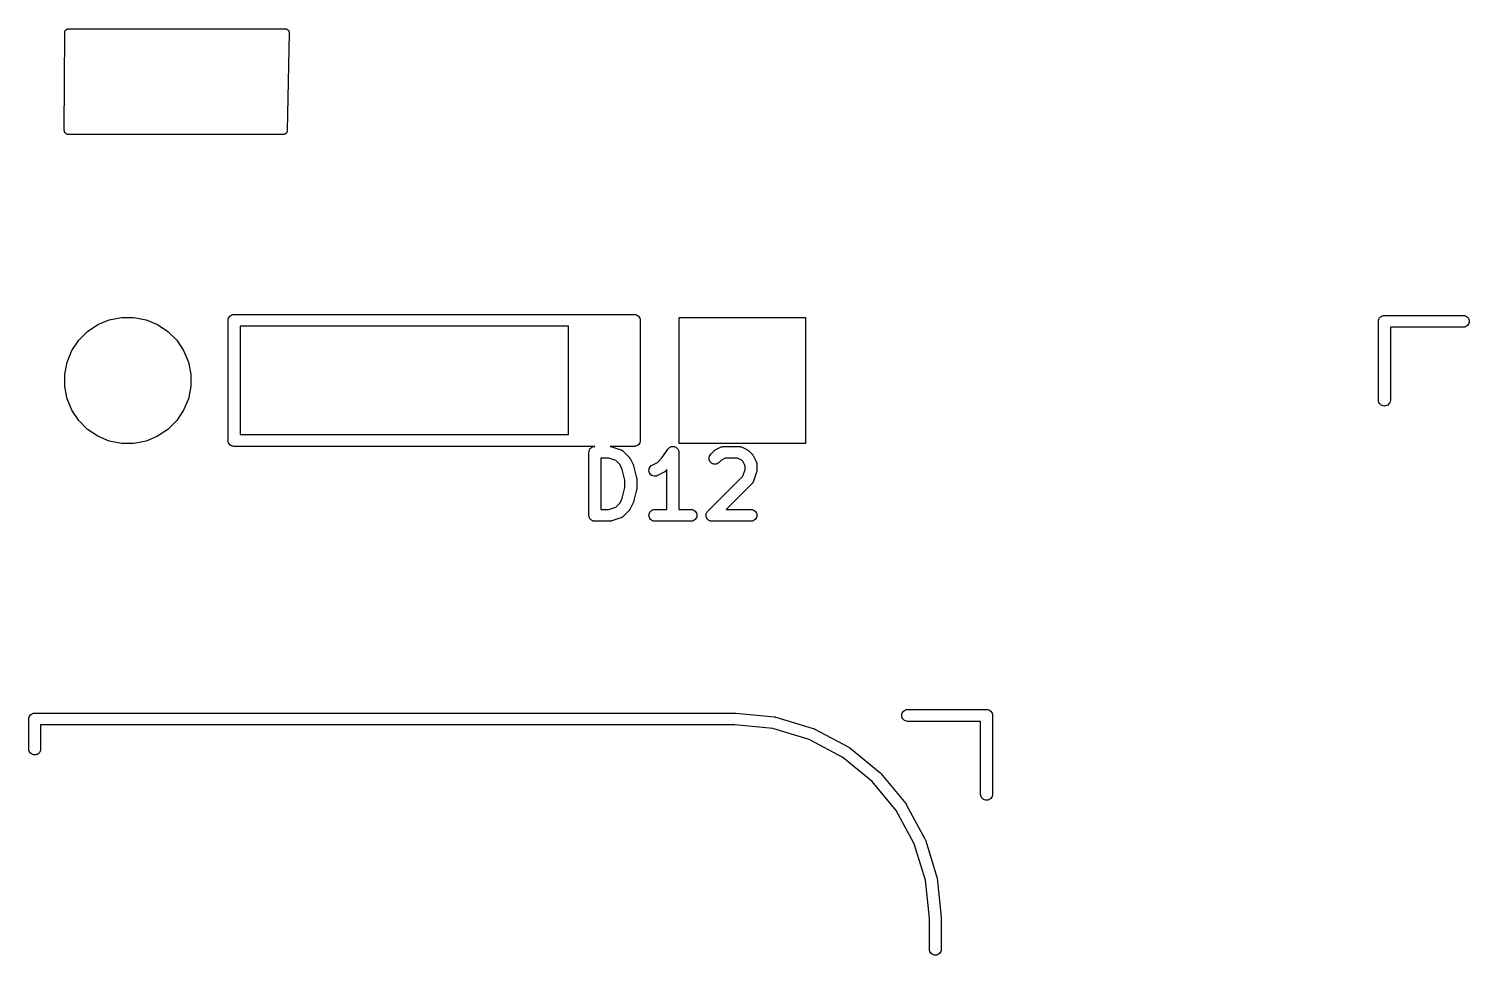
# Model space of a CAD drawing. Extents: x -13 to 127, y -89 to 15.
# Drawn here: x 32.94 to 51.23, y -50.19 to -38.44 of the extents above; entities that cross this region are included whole.
import ezdxf

# ---------------------------------------------------------------- set-up
doc = ezdxf.new("R2010")
doc.units = 0
doc.layers.add('BLACK', color=7, linetype='CONTINUOUS')

msp = doc.modelspace()

# ---------------------------------------------------------------- linework, layer by layer
at = {"layer": 'BLACK', "linetype": 'CONTINUOUS'}
for p, q in [((33.395, -39.7298), (33.4, -38.4898)), ((33.4, -38.4891), (33.4005, -38.4845)), ((33.4, -38.4896), (33.4, -38.4891)), ((33.4, -38.4897), (33.4, -38.4896)), ((33.4, -38.4898), (33.4, -38.4897)), ((33.4, -38.4897), (33.4, -38.4897)), ((33.4005, -38.4845), (33.401, -38.4799)), ((33.401, -38.4799), (33.4011, -38.4797)), ((33.4011, -38.4794), (33.4025, -38.475)), ((33.4011, -38.4797), (33.4011, -38.4794)), ((33.4025, -38.475), (33.4039, -38.4706)), ((33.4039, -38.4706), (33.404, -38.4704)), ((33.404, -38.4704), (33.4041, -38.4701)), ((33.4041, -38.4701), (33.4064, -38.4661)), ((33.4064, -38.4661), (33.4085, -38.462)), ((33.4085, -38.462), (33.4087, -38.4618)), ((33.4087, -38.4618), (33.4089, -38.4616)), ((33.4089, -38.4616), (33.4118, -38.4581)), ((33.4118, -38.4581), (33.4148, -38.4545)), ((33.4148, -38.4545), (33.415, -38.4543)), ((33.415, -38.4543), (33.4152, -38.4541)), ((33.4152, -38.4541), (33.4187, -38.4513)), ((33.4187, -38.4513), (33.4223, -38.4484)), ((33.4223, -38.4484), (33.4226, -38.4482)), ((33.4226, -38.4482), (33.4228, -38.4481)), ((33.4228, -38.4481), (33.4268, -38.446)), ((33.4268, -38.446), (33.4309, -38.4438)), ((33.4309, -38.4438), (33.4312, -38.4437)), ((33.4312, -38.4437), (33.4315, -38.4436)), ((33.4315, -38.4436), (33.4358, -38.4423)), ((33.4358, -38.4423), (33.4403, -38.441)), ((33.4403, -38.441), (33.4406, -38.4409)), ((33.4406, -38.4409), (33.4408, -38.4408)), ((33.4408, -38.4408), (33.4454, -38.4405)), ((33.4454, -38.4405), (33.45, -38.44)), ((33.45, -38.44), (36.2, -38.44)), ((36.2, -38.44), (36.2007, -38.44)), ((36.2007, -38.44), (36.201, -38.44)), ((36.201, -38.44), (36.2014, -38.44)), ((36.2014, -38.44), (36.2059, -38.4406)), ((36.2059, -38.4406), (36.2104, -38.4411)), ((36.2104, -38.4411), (36.2107, -38.4412)), ((36.2107, -38.4412), (36.211, -38.4412)), ((36.211, -38.4412), (36.2153, -38.4427)), ((36.2153, -38.4427), (36.2197, -38.444)), ((36.2197, -38.444), (36.22, -38.4442)), ((36.22, -38.4442), (36.2203, -38.4443)), ((36.2203, -38.4443), (36.2243, -38.4465)), ((36.2243, -38.4465), (36.2282, -38.4487)), ((36.25, -38.491), (36.225, -39.731)), ((36.2282, -38.4487), (36.2285, -38.449)), ((36.2285, -38.449), (36.2288, -38.4491)), ((36.2288, -38.4491), (36.2323, -38.4521)), ((36.2323, -38.4521), (36.2357, -38.455)), ((36.2357, -38.455), (36.2359, -38.4553)), ((36.2359, -38.4553), (36.2362, -38.4555)), ((36.2362, -38.4555), (36.239, -38.4591)), ((36.239, -38.4591), (36.2418, -38.4626)), ((36.2418, -38.4626), (36.242, -38.4629)), ((36.242, -38.4629), (36.2422, -38.4632)), ((36.2422, -38.4632), (36.2443, -38.4673)), ((36.2443, -38.4673), (36.2464, -38.4713)), ((36.2464, -38.4713), (36.2465, -38.4716)), ((36.2465, -38.4716), (36.2466, -38.4719)), ((36.2466, -38.4719), (36.2478, -38.4763)), ((36.2478, -38.4763), (36.2491, -38.4806)), ((36.2491, -38.4806), (36.2491, -38.481)), ((36.2491, -38.481), (36.2492, -38.4813)), ((36.2492, -38.4813), (36.2496, -38.4858)), ((36.2496, -38.4858), (36.25, -38.4903)), ((36.25, -38.4903), (36.25, -38.4907)), ((36.25, -38.4907), (36.25, -38.491)), ((33.3955, -39.7348), (33.395, -39.7298)), ((33.3959, -39.7394), (33.3955, -39.7348)), ((33.3959, -39.7395), (33.3959, -39.7394)), ((33.3959, -39.7394), (33.3959, -39.7394)), ((33.3973, -39.7442), (33.3959, -39.7395)), ((33.3986, -39.7487), (33.3973, -39.7442)), ((33.3987, -39.7488), (33.3986, -39.7487)), ((33.3987, -39.7489), (33.3987, -39.7488)), ((33.4009, -39.7531), (33.3987, -39.7489)), ((33.4032, -39.7574), (33.4009, -39.7531)), ((33.4032, -39.7575), (33.4032, -39.7574)), ((33.4032, -39.7574), (33.4032, -39.7574)), ((33.4064, -39.7614), (33.4032, -39.7575)), ((33.4093, -39.765), (33.4064, -39.7614)), ((33.4094, -39.7651), (33.4093, -39.765)), ((33.4093, -39.765), (33.4093, -39.765)), ((33.4132, -39.7683), (33.4094, -39.7651)), ((33.4168, -39.7713), (33.4132, -39.7683)), ((33.4169, -39.7713), (33.4168, -39.7713)), ((33.4168, -39.7713), (33.4168, -39.7713)), ((33.4211, -39.7736), (33.4169, -39.7713)), ((33.4253, -39.776), (33.4211, -39.7736)), ((33.4254, -39.776), (33.4253, -39.776)), ((33.43, -39.7774), (33.4254, -39.776)), ((33.4254, -39.776), (33.4254, -39.776)), ((33.4346, -39.7789), (33.43, -39.7774)), ((33.4347, -39.7789), (33.4346, -39.7789)), ((33.4396, -39.7795), (33.4347, -39.7789)), ((33.4347, -39.7789), (33.4347, -39.7789)), ((33.4443, -39.78), (33.4396, -39.7795)), ((33.4444, -39.78), (33.4443, -39.78)), ((33.4445, -39.78), (33.4444, -39.78)), ((33.4444, -39.78), (33.4444, -39.78)), ((33.445, -39.78), (33.4445, -39.78)), ((36.175, -39.78), (33.445, -39.78)), ((36.1792, -39.7796), (36.175, -39.78)), ((36.1834, -39.7793), (36.1792, -39.7796)), ((36.184, -39.7791), (36.1834, -39.7793)), ((36.1847, -39.779), (36.184, -39.7791)), ((36.1888, -39.7778), (36.1847, -39.779)), ((36.1928, -39.7767), (36.1888, -39.7778)), ((36.1934, -39.7764), (36.1928, -39.7767)), ((36.1941, -39.7762), (36.1934, -39.7764)), ((36.1978, -39.7742), (36.1941, -39.7762)), ((36.2015, -39.7724), (36.1978, -39.7742)), ((36.2021, -39.772), (36.2015, -39.7724)), ((36.2027, -39.7716), (36.2021, -39.772)), ((36.2059, -39.769), (36.2027, -39.7716)), ((36.2093, -39.7664), (36.2059, -39.769)), ((36.2097, -39.7659), (36.2093, -39.7664)), ((36.2102, -39.7655), (36.2097, -39.7659)), ((36.2129, -39.7622), (36.2102, -39.7655)), ((36.2157, -39.7591), (36.2129, -39.7622)), ((36.216, -39.7585), (36.2157, -39.7591)), ((36.2165, -39.758), (36.216, -39.7585)), ((36.2185, -39.7543), (36.2165, -39.758)), ((36.2206, -39.7506), (36.2185, -39.7543)), ((36.2208, -39.75), (36.2206, -39.7506)), ((36.2211, -39.7494), (36.2208, -39.75)), ((36.2223, -39.7454), (36.2211, -39.7494)), ((36.2237, -39.7414), (36.2223, -39.7454)), ((36.2238, -39.7407), (36.2237, -39.7414)), ((36.224, -39.7401), (36.2238, -39.7407)), ((36.2244, -39.7359), (36.224, -39.7401)), ((36.225, -39.7317), (36.2244, -39.7359)), ((36.225, -39.731), (36.225, -39.7317)), ((33.69, -42.2786), (33.8211, -42.191)), ((33.8211, -42.191), (33.9666, -42.1307)), ((33.9666, -42.1307), (34.1212, -42.1)), ((34.1212, -42.1), (34.2788, -42.1)), ((34.2788, -42.1), (34.4334, -42.1307)), ((34.4334, -42.1307), (34.5789, -42.191)), ((34.5789, -42.191), (34.71, -42.2786)), ((35.4746, -42.138), (35.4761, -42.1233)), ((35.475, -42.1417), (35.4746, -42.138)), ((35.475, -43.6583), (35.475, -42.1417)), ((35.4761, -42.1233), (35.4804, -42.1092)), ((35.4804, -42.1092), (35.4873, -42.0961)), ((35.4873, -42.0961), (35.4967, -42.0847)), ((35.4967, -42.0847), (35.5081, -42.0753)), ((35.5081, -42.0753), (35.5212, -42.0684)), ((35.5212, -42.0684), (35.5353, -42.0641)), ((35.5353, -42.0641), (35.5463, -42.063)), ((35.5463, -42.063), (35.55, -42.0626)), ((35.55, -42.0626), (35.5537, -42.063)), ((35.5537, -42.063), (39.8643, -42.063)), ((35.625, -42.213), (35.625, -43.587)), ((39.793, -42.213), (35.625, -42.213)), ((39.793, -43.587), (39.793, -42.213)), ((39.8643, -42.063), (39.868, -42.0626)), ((39.868, -42.0626), (39.8717, -42.063)), ((39.8717, -42.063), (39.9913, -42.063)), ((39.9913, -42.063), (39.995, -42.0626)), ((39.995, -42.0626), (39.9987, -42.063)), ((39.9987, -42.063), (40.1183, -42.063)), ((40.1183, -42.063), (40.122, -42.0626)), ((40.122, -42.0626), (40.1257, -42.063)), ((40.1257, -42.063), (40.2453, -42.063)), ((40.2453, -42.063), (40.249, -42.0626)), ((40.249, -42.0626), (40.2527, -42.063)), ((40.2527, -42.063), (40.3723, -42.063)), ((40.3723, -42.063), (40.376, -42.0626)), ((40.376, -42.0626), (40.3797, -42.063)), ((40.3797, -42.063), (40.4993, -42.063)), ((40.4993, -42.063), (40.503, -42.0626)), ((40.503, -42.0626), (40.5067, -42.063)), ((40.5067, -42.063), (40.6263, -42.063)), ((40.6263, -42.063), (40.63, -42.0626)), ((40.63, -42.0626), (40.6337, -42.063)), ((40.6337, -42.063), (40.6447, -42.0641)), ((40.6447, -42.0641), (40.6588, -42.0684)), ((40.6588, -42.0684), (40.6719, -42.0753)), ((40.6719, -42.0753), (40.6833, -42.0847)), ((40.6833, -42.0847), (40.6927, -42.0961)), ((40.6927, -42.0961), (40.6996, -42.1092)), ((40.6996, -42.1092), (40.7039, -42.1233)), ((40.7039, -42.1233), (40.7054, -42.138)), ((40.7054, -42.138), (40.705, -42.1417)), ((40.705, -42.1417), (40.705, -43.6583)), ((41.2, -43.7), (41.2, -42.1)), ((41.2, -42.1), (42.8, -42.1)), ((42.8, -42.1), (42.8, -43.7)), ((50.0746, -42.15), (50.0761, -42.1353)), ((50.075, -42.1537), (50.0746, -42.15)), ((50.075, -43.1537), (50.075, -42.1537)), ((50.0761, -42.1353), (50.0804, -42.1212)), ((50.0804, -42.1212), (50.0873, -42.1081)), ((50.0873, -42.1081), (50.0967, -42.0967)), ((50.0967, -42.0967), (50.1081, -42.0873)), ((50.1081, -42.0873), (50.1212, -42.0804)), ((50.1212, -42.0804), (50.1353, -42.0761)), ((50.1353, -42.0761), (50.1463, -42.075)), ((50.1463, -42.075), (50.15, -42.0746)), ((50.15, -42.0746), (50.1537, -42.075)), ((50.1537, -42.075), (51.1537, -42.075)), ((51.1537, -42.225), (50.225, -42.225)), ((50.225, -42.225), (50.225, -43.1537)), ((51.1537, -42.075), (51.1647, -42.0761)), ((51.1647, -42.2239), (51.1537, -42.225)), ((51.1647, -42.0761), (51.1788, -42.0804)), ((51.1788, -42.2196), (51.1647, -42.2239)), ((51.1788, -42.0804), (51.1919, -42.0873)), ((51.1919, -42.2127), (51.1788, -42.2196)), ((51.1919, -42.0873), (51.2033, -42.0967)), ((51.2033, -42.2033), (51.1919, -42.2127)), ((51.2033, -42.0967), (51.2127, -42.1081)), ((51.2127, -42.1919), (51.2033, -42.2033)), ((51.2127, -42.1081), (51.2196, -42.1212)), ((51.2196, -42.1788), (51.2127, -42.1919)), ((51.2196, -42.1212), (51.2239, -42.1353)), ((51.2239, -42.1647), (51.2196, -42.1788)), ((51.2239, -42.1353), (51.2254, -42.15)), ((51.2254, -42.15), (51.2239, -42.1647)), ((33.491, -42.5211), (33.5786, -42.39)), ((33.5786, -42.39), (33.69, -42.2786)), ((34.71, -42.2786), (34.8214, -42.39)), ((34.8214, -42.39), (34.909, -42.5211)), ((33.4307, -42.6666), (33.491, -42.5211)), ((34.909, -42.5211), (34.9693, -42.6666)), ((33.4, -42.8212), (33.4307, -42.6666)), ((34.9693, -42.6666), (35, -42.8212)), ((33.4, -42.9788), (33.4, -42.8212)), ((35, -42.8212), (35, -42.9788)), ((33.4307, -43.1334), (33.4, -42.9788)), ((33.491, -43.2789), (33.4307, -43.1334)), ((34.9693, -43.1334), (34.909, -43.2789)), ((35, -42.9788), (34.9693, -43.1334)), ((33.5786, -43.41), (33.491, -43.2789)), ((34.909, -43.2789), (34.8214, -43.41)), ((50.0761, -43.1647), (50.075, -43.1537)), ((50.0804, -43.1788), (50.0761, -43.1647)), ((50.0873, -43.1919), (50.0804, -43.1788)), ((50.0967, -43.2033), (50.0873, -43.1919)), ((50.1081, -43.2127), (50.0967, -43.2033)), ((50.1212, -43.2196), (50.1081, -43.2127)), ((50.1353, -43.2239), (50.1212, -43.2196)), ((50.15, -43.2254), (50.1353, -43.2239)), ((50.1647, -43.2239), (50.15, -43.2254)), ((50.1788, -43.2196), (50.1647, -43.2239)), ((50.1919, -43.2127), (50.1788, -43.2196)), ((50.2033, -43.2033), (50.1919, -43.2127)), ((50.2127, -43.1919), (50.2033, -43.2033)), ((50.2196, -43.1788), (50.2127, -43.1919)), ((50.2239, -43.1647), (50.2196, -43.1788)), ((50.225, -43.1537), (50.2239, -43.1647)), ((33.69, -43.5214), (33.5786, -43.41)), ((34.8214, -43.41), (34.71, -43.5214)), ((33.8211, -43.609), (33.69, -43.5214)), ((33.9666, -43.6693), (33.8211, -43.609)), ((34.1212, -43.7), (33.9666, -43.6693)), ((34.4334, -43.6693), (34.2788, -43.7)), ((34.5789, -43.609), (34.4334, -43.6693)), ((34.71, -43.5214), (34.5789, -43.609)), ((35.4746, -43.662), (35.475, -43.6583)), ((35.4761, -43.6767), (35.4746, -43.662)), ((35.4804, -43.6908), (35.4761, -43.6767)), ((35.4873, -43.7039), (35.4804, -43.6908)), ((35.625, -43.587), (39.793, -43.587)), ((40.6996, -43.6908), (40.6927, -43.7039)), ((40.7039, -43.6767), (40.6996, -43.6908)), ((40.7054, -43.662), (40.7039, -43.6767)), ((40.705, -43.6583), (40.7054, -43.662)), ((34.2788, -43.7), (34.1212, -43.7)), ((35.4967, -43.7153), (35.4873, -43.7039)), ((35.5081, -43.7247), (35.4967, -43.7153)), ((35.5212, -43.7316), (35.5081, -43.7247)), ((35.5353, -43.7359), (35.5212, -43.7316)), ((35.5441, -43.7368), (35.5353, -43.7359)), ((35.5454, -43.7369), (35.5441, -43.7368)), ((35.5463, -43.737), (35.5454, -43.7369)), ((35.55, -43.7374), (35.5463, -43.737)), ((35.5537, -43.737), (35.55, -43.7374)), ((39.8643, -43.737), (35.5537, -43.737)), ((39.868, -43.7374), (39.8643, -43.737)), ((39.8717, -43.737), (39.868, -43.7374)), ((39.9913, -43.737), (39.8717, -43.737)), ((39.995, -43.7374), (39.9913, -43.737)), ((39.9987, -43.737), (39.995, -43.7374)), ((40.1183, -43.737), (39.9987, -43.737)), ((40.0536, -43.8109), (40.0544, -43.8038)), ((40.0536, -43.8114), (40.0536, -43.8109)), ((40.0536, -43.8119), (40.0536, -43.8114)), ((40.0536, -43.8114), (40.0536, -43.8114)), ((40.0536, -43.8114), (40.0536, -43.8114)), ((40.0536, -44.6119), (40.0536, -43.8119)), ((40.0544, -43.8038), (40.0551, -43.7968)), ((40.0551, -43.7968), (40.0552, -43.7966)), ((40.0552, -43.7963), (40.0573, -43.7896)), ((40.0552, -43.7966), (40.0552, -43.7963)), ((40.0573, -43.7896), (40.0594, -43.7828)), ((40.0594, -43.7828), (40.0596, -43.7826)), ((40.0596, -43.7824), (40.063, -43.7762)), ((40.0596, -43.7826), (40.0596, -43.7824)), ((40.063, -43.7762), (40.0664, -43.77)), ((40.0664, -43.77), (40.0666, -43.7698)), ((40.0666, -43.7698), (40.0667, -43.7695)), ((40.0667, -43.7695), (40.0712, -43.7641)), ((40.0712, -43.7641), (40.0757, -43.7587)), ((40.0757, -43.7587), (40.0759, -43.7585)), ((40.0759, -43.7585), (40.0761, -43.7583)), ((40.0761, -43.7583), (40.0816, -43.7539)), ((40.0816, -43.7539), (40.0871, -43.7494)), ((40.0871, -43.7494), (40.0873, -43.7493)), ((40.0873, -43.7493), (40.0875, -43.7491)), ((40.0875, -43.7491), (40.0938, -43.7459)), ((40.0938, -43.7459), (40.1, -43.7426)), ((40.1, -43.7426), (40.1002, -43.7425)), ((40.1002, -43.7425), (40.1005, -43.7424)), ((40.1005, -43.7424), (40.1073, -43.7404)), ((40.1073, -43.7404), (40.114, -43.7383)), ((40.114, -43.7383), (40.1143, -43.7383)), ((40.1143, -43.7383), (40.1145, -43.7382)), ((40.1145, -43.7382), (40.1215, -43.7376)), ((40.122, -43.7374), (40.1183, -43.737)), ((40.1215, -43.7376), (40.1276, -43.737)), ((40.1257, -43.737), (40.122, -43.7374)), ((40.1276, -43.737), (40.1257, -43.737)), ((40.3723, -43.737), (40.3209, -43.737)), ((40.3209, -43.737), (40.3243, -43.7374)), ((40.3243, -43.7374), (40.3285, -43.7375)), ((40.3285, -43.7375), (40.3315, -43.7382)), ((40.3315, -43.7382), (40.3346, -43.7385)), ((40.3346, -43.7385), (40.3387, -43.7398)), ((40.3387, -43.7398), (40.3428, -43.7408)), ((40.3428, -43.7408), (40.457, -43.7788)), ((40.376, -43.7374), (40.3723, -43.737)), ((40.3797, -43.737), (40.376, -43.7374)), ((40.4993, -43.737), (40.3797, -43.737)), ((40.457, -43.7788), (40.458, -43.7792)), ((40.458, -43.7792), (40.46, -43.7801)), ((40.46, -43.7801), (40.4622, -43.7808)), ((40.4622, -43.7808), (40.4667, -43.7832)), ((40.4667, -43.7832), (40.4713, -43.7853)), ((40.4713, -43.7853), (40.4731, -43.7866)), ((40.4731, -43.7866), (40.4751, -43.7877)), ((40.4751, -43.7877), (40.479, -43.7909)), ((40.479, -43.7909), (40.4832, -43.7939)), ((40.4832, -43.7939), (40.4847, -43.7956)), ((40.4847, -43.7956), (40.4864, -43.797)), ((40.4864, -43.797), (40.5626, -43.8732)), ((40.503, -43.7374), (40.4993, -43.737)), ((40.5067, -43.737), (40.503, -43.7374)), ((40.6263, -43.737), (40.5067, -43.737)), ((40.5626, -43.8732), (40.5633, -43.8739)), ((40.5633, -43.8739), (40.5659, -43.8772)), ((40.63, -43.7374), (40.6263, -43.737)), ((40.6337, -43.737), (40.63, -43.7374)), ((40.6346, -43.7369), (40.6337, -43.737)), ((40.6359, -43.7368), (40.6346, -43.7369)), ((40.6447, -43.7359), (40.6359, -43.7368)), ((40.6588, -43.7316), (40.6447, -43.7359)), ((40.6719, -43.7247), (40.6588, -43.7316)), ((40.6833, -43.7153), (40.6719, -43.7247)), ((40.6927, -43.7039), (40.6833, -43.7153)), ((40.9846, -43.8784), (41.0566, -43.7703)), ((41.0566, -43.7703), (41.0572, -43.7695)), ((41.0572, -43.7694), (41.0618, -43.764)), ((41.0572, -43.7695), (41.0572, -43.7694)), ((41.0572, -43.7695), (41.0572, -43.7695)), ((41.0572, -43.7695), (41.0572, -43.7695)), ((41.0618, -43.764), (41.0666, -43.7583)), ((41.0666, -43.7583), (41.0667, -43.7582)), ((41.0666, -43.7583), (41.0666, -43.7583)), ((41.0667, -43.7582), (41.0725, -43.7536)), ((41.0725, -43.7536), (41.078, -43.7491)), ((41.078, -43.7491), (41.078, -43.7491)), ((41.078, -43.7491), (41.0781, -43.7491)), ((41.0781, -43.7491), (41.0849, -43.7455)), ((41.0849, -43.7455), (41.091, -43.7424)), ((41.091, -43.7424), (41.091, -43.7423)), ((41.091, -43.7423), (41.0911, -43.7423)), ((41.0911, -43.7423), (41.0979, -43.7403)), ((41.0979, -43.7403), (41.105, -43.7382)), ((41.105, -43.7382), (41.1051, -43.7382)), ((41.1051, -43.7382), (41.112, -43.7376)), ((41.1051, -43.7382), (41.1051, -43.7382)), ((41.112, -43.7376), (41.1196, -43.7369)), ((41.1196, -43.7369), (41.1197, -43.7369)), ((41.1196, -43.7369), (41.1196, -43.7369)), ((41.1197, -43.7369), (41.1268, -43.7377)), ((41.1268, -43.7377), (41.1341, -43.7384)), ((41.1341, -43.7384), (41.1342, -43.7385)), ((41.1342, -43.7385), (41.1342, -43.7385)), ((41.1342, -43.7385), (41.1409, -43.7405)), ((41.1409, -43.7405), (41.1481, -43.7428)), ((41.1481, -43.7428), (41.1482, -43.7428)), ((41.1482, -43.7428), (41.1482, -43.7428)), ((41.1482, -43.7428), (41.1543, -43.7461)), ((41.1543, -43.7461), (41.161, -43.7497)), ((41.161, -43.7497), (41.161, -43.7498)), ((41.161, -43.7498), (41.1611, -43.7498)), ((41.1611, -43.7498), (41.1663, -43.7541)), ((41.1663, -43.7541), (41.1723, -43.7591)), ((41.1723, -43.7591), (41.1723, -43.7591)), ((41.1723, -43.7591), (41.1723, -43.7591)), ((41.1723, -43.7591), (41.1767, -43.7645)), ((41.1767, -43.7645), (41.1815, -43.7704)), ((41.1815, -43.7704), (41.1815, -43.7705)), ((41.1815, -43.7705), (41.1816, -43.7705)), ((41.1816, -43.7705), (41.1849, -43.7768)), ((41.1849, -43.7768), (41.1884, -43.7833)), ((41.1884, -43.7833), (41.1884, -43.7834)), ((41.1884, -43.7834), (41.1884, -43.7834)), ((41.1884, -43.7834), (41.1904, -43.7899)), ((41.1904, -43.7899), (41.1926, -43.7973)), ((41.1926, -43.7973), (41.1926, -43.7974)), ((41.1926, -43.7974), (41.1926, -43.7975)), ((41.1926, -43.7975), (41.1933, -43.8045)), ((41.1933, -43.8045), (41.194, -43.8119)), ((41.194, -43.8119), (41.194, -44.5369)), ((42.8, -43.7), (41.2, -43.7)), ((41.5774, -43.8878), (41.5789, -43.8733)), ((41.5789, -43.8733), (41.5831, -43.8593)), ((41.5831, -43.8593), (41.5901, -43.8464)), ((41.5901, -43.8464), (41.5993, -43.8351)), ((41.5993, -43.8351), (41.6374, -43.797)), ((41.6374, -43.797), (41.6382, -43.7962)), ((41.6382, -43.7962), (41.6415, -43.7936)), ((41.6415, -43.7936), (41.6445, -43.7907)), ((41.6445, -43.7907), (41.6472, -43.789)), ((41.6472, -43.789), (41.6496, -43.7871)), ((41.6496, -43.7871), (41.6534, -43.7852)), ((41.6534, -43.7852), (41.6569, -43.7829)), ((41.6569, -43.7829), (41.7331, -43.7448)), ((41.7331, -43.7448), (41.7341, -43.7444)), ((41.7341, -43.7444), (41.7361, -43.7436)), ((41.7361, -43.7436), (41.7381, -43.7426)), ((41.7381, -43.7426), (41.743, -43.7411)), ((41.743, -43.7411), (41.7478, -43.7393)), ((41.7478, -43.7393), (41.75, -43.739)), ((41.75, -43.739), (41.7521, -43.7383)), ((41.7521, -43.7383), (41.7572, -43.7378)), ((41.7572, -43.7378), (41.7623, -43.737)), ((41.7623, -43.737), (41.7645, -43.7371)), ((41.7645, -43.7371), (41.7667, -43.7369)), ((41.7667, -43.7369), (41.9571, -43.7369)), ((41.9571, -43.7369), (41.9582, -43.7369)), ((41.9582, -43.7369), (41.9604, -43.7372)), ((41.9604, -43.7372), (41.9626, -43.7371)), ((41.9626, -43.7371), (41.9676, -43.738)), ((41.9676, -43.738), (41.9727, -43.7385)), ((41.9727, -43.7385), (41.9748, -43.7392)), ((41.9748, -43.7392), (41.977, -43.7396)), ((41.977, -43.7396), (41.9818, -43.7414)), ((41.9818, -43.7414), (41.9867, -43.743)), ((41.9867, -43.743), (41.9886, -43.744)), ((41.9886, -43.744), (41.9907, -43.7448)), ((41.9907, -43.7448), (42.0669, -43.7829)), ((42.0669, -43.7829), (42.0678, -43.7834)), ((42.0678, -43.7834), (42.0713, -43.7857)), ((42.0713, -43.7857), (42.0751, -43.7877)), ((42.0751, -43.7877), (42.0775, -43.7897)), ((42.0775, -43.7897), (42.0801, -43.7914)), ((42.0801, -43.7914), (42.0831, -43.7943)), ((42.0831, -43.7943), (42.0864, -43.797)), ((42.0864, -43.797), (42.1245, -43.8351)), ((42.1245, -43.8351), (42.1252, -43.8358)), ((42.1252, -43.8358), (42.1278, -43.8391)), ((42.1278, -43.8391), (42.1307, -43.8422)), ((42.1307, -43.8422), (42.1324, -43.8448)), ((42.1324, -43.8448), (42.1343, -43.8472)), ((42.1343, -43.8472), (42.1363, -43.851)), ((42.1363, -43.851), (42.1385, -43.8546)), ((42.1385, -43.8546), (42.1766, -43.9307)), ((40.2036, -43.8869), (40.2036, -44.5369)), ((40.3069, -43.8869), (40.2036, -43.8869)), ((40.3928, -43.9156), (40.3069, -43.8869)), ((40.4479, -43.9706), (40.3928, -43.9156)), ((40.4769, -44.0286), (40.4479, -43.9706)), ((40.5107, -44.164), (40.4769, -44.0286)), ((40.5659, -43.8772), (40.5688, -43.8803)), ((40.5688, -43.8803), (40.5705, -43.8829)), ((40.5705, -43.8829), (40.5724, -43.8853)), ((40.5724, -43.8853), (40.5744, -43.8891)), ((40.5744, -43.8891), (40.5766, -43.8926)), ((40.5766, -43.8926), (40.6147, -43.9688)), ((40.6147, -43.9688), (40.6152, -43.9698)), ((40.6152, -43.9698), (40.6153, -43.9701)), ((40.6153, -43.9701), (40.6155, -43.9704)), ((40.6155, -43.9704), (40.6178, -43.977)), ((40.6178, -43.977), (40.6202, -43.9835)), ((40.6202, -43.9835), (40.6203, -43.9839)), ((40.6203, -43.9839), (40.6204, -43.9842)), ((40.6204, -43.9842), (40.6585, -44.1366)), ((40.8156, -44.0454), (40.8161, -44.0308)), ((40.818, -44.0598), (40.8156, -44.0454)), ((40.8161, -44.0308), (40.8194, -44.0165)), ((40.8194, -44.0165), (40.8254, -44.0032)), ((40.8254, -44.0032), (40.8339, -43.9912)), ((40.8339, -43.9912), (40.8445, -43.9812)), ((40.8445, -43.9812), (40.8569, -43.9734)), ((40.8569, -43.9734), (40.9222, -43.9407)), ((40.9222, -43.9407), (40.9846, -43.8784)), ((41.019, -44.0561), (41.0157, -44.0588)), ((41.0197, -44.0554), (41.019, -44.0561)), ((41.044, -44.0311), (41.0197, -44.0554)), ((41.044, -44.5369), (41.044, -44.0311)), ((41.5788, -43.9024), (41.5774, -43.8878)), ((41.5829, -43.9164), (41.5788, -43.9024)), ((41.5898, -43.9294), (41.5829, -43.9164)), ((41.599, -43.9408), (41.5898, -43.9294)), ((41.6102, -43.9501), (41.599, -43.9408)), ((41.6231, -43.9571), (41.6102, -43.9501)), ((41.637, -43.9615), (41.6231, -43.9571)), ((41.6516, -43.9631), (41.637, -43.9615)), ((41.6662, -43.9618), (41.6516, -43.9631)), ((41.6802, -43.9577), (41.6662, -43.9618)), ((41.6932, -43.951), (41.6802, -43.9577)), ((41.7047, -43.9419), (41.6932, -43.951)), ((41.7054, -43.9411), (41.7047, -43.9419)), ((41.7349, -43.9116), (41.7054, -43.9411)), ((41.7844, -43.8869), (41.7349, -43.9116)), ((41.9394, -43.8869), (41.7844, -43.8869)), ((41.9889, -43.9116), (41.9394, -43.8869)), ((42.0098, -43.9325), (41.9889, -43.9116)), ((42.0059, -44.1142), (42.0345, -44.0283)), ((42.0345, -43.982), (42.0098, -43.9325)), ((42.0345, -44.0283), (42.0345, -43.982)), ((42.1766, -43.9307), (42.1771, -43.9317)), ((42.1771, -43.9317), (42.1778, -43.9338)), ((42.1778, -43.9338), (42.1789, -43.9357)), ((42.1789, -43.9357), (42.1803, -43.9406)), ((42.1803, -43.9406), (42.1821, -43.9454)), ((42.1829, -44.0561), (42.1816, -44.0601)), ((42.1821, -43.9454), (42.1825, -43.9476)), ((42.1825, -43.9476), (42.1831, -43.9497)), ((42.1832, -44.053), (42.1829, -44.0561)), ((42.1831, -43.9497), (42.1836, -43.9548)), ((42.1839, -44.0499), (42.1832, -44.053)), ((42.1836, -43.9548), (42.1844, -43.9599)), ((42.184, -44.0457), (42.1839, -44.0499)), ((42.1845, -44.0415), (42.184, -44.0457)), ((42.1844, -43.9599), (42.1843, -43.9621)), ((42.1843, -43.9621), (42.1845, -43.9643)), ((42.1845, -43.9643), (42.1845, -44.0405)), ((42.1845, -44.0405), (42.1845, -44.0415)), ((40.5107, -44.2598), (40.5107, -44.164)), ((40.6585, -44.1366), (40.6587, -44.1376)), ((40.6587, -44.1376), (40.6589, -44.1389)), ((40.6589, -44.1389), (40.6593, -44.1402)), ((40.6593, -44.1402), (40.6599, -44.1462)), ((40.6599, -44.1462), (40.6607, -44.1521)), ((40.6607, -44.1521), (40.6606, -44.1534)), ((40.6606, -44.1534), (40.6607, -44.1548)), ((40.6607, -44.1548), (40.6607, -44.269)), ((40.8232, -44.0735), (40.818, -44.0598)), ((40.8309, -44.086), (40.8232, -44.0735)), ((40.8408, -44.0967), (40.8309, -44.086)), ((40.8527, -44.1053), (40.8408, -44.0967)), ((40.866, -44.1114), (40.8527, -44.1053)), ((40.8803, -44.1148), (40.866, -44.1114)), ((40.8949, -44.1153), (40.8803, -44.1148)), ((40.9093, -44.1131), (40.8949, -44.1153)), ((40.9231, -44.108), (40.9093, -44.1131)), ((40.924, -44.1076), (40.9231, -44.108)), ((41.0002, -44.0695), (40.924, -44.1076)), ((41.0038, -44.0672), (41.0002, -44.0695)), ((41.0075, -44.0653), (41.0038, -44.0672)), ((41.0099, -44.0633), (41.0075, -44.0653)), ((41.0126, -44.0617), (41.0099, -44.0633)), ((41.0157, -44.0588), (41.0126, -44.0617)), ((41.5613, -44.5589), (42.0059, -44.1142)), ((42.1245, -44.2078), (41.7954, -44.5369)), ((42.1259, -44.2061), (42.1245, -44.2078)), ((42.1275, -44.2046), (42.1259, -44.2061)), ((42.1305, -44.2005), (42.1275, -44.2046)), ((42.1338, -44.1965), (42.1305, -44.2005)), ((42.1348, -44.1945), (42.1338, -44.1965)), ((42.1361, -44.1928), (42.1348, -44.1945)), ((42.1382, -44.1881), (42.1361, -44.1928)), ((42.1407, -44.1836), (42.1382, -44.1881)), ((42.1413, -44.1815), (42.1407, -44.1836)), ((42.1422, -44.1795), (42.1413, -44.1815)), ((42.1426, -44.1785), (42.1422, -44.1795)), ((42.1807, -44.0642), (42.1426, -44.1785)), ((42.1816, -44.0601), (42.1807, -44.0642)), ((40.4479, -44.4532), (40.4769, -44.3953)), ((40.4769, -44.3953), (40.5107, -44.2598)), ((40.6585, -44.2872), (40.6204, -44.4396)), ((40.6587, -44.2859), (40.6585, -44.2872)), ((40.6591, -44.2846), (40.6587, -44.2859)), ((40.6597, -44.2787), (40.6591, -44.2846)), ((40.6606, -44.2728), (40.6597, -44.2787)), ((40.6607, -44.2701), (40.6606, -44.2714)), ((40.6606, -44.2714), (40.6606, -44.2728)), ((40.6607, -44.269), (40.6607, -44.2701)), ((40.2036, -44.5369), (40.3069, -44.5369)), ((40.3069, -44.5369), (40.3928, -44.5083)), ((40.3928, -44.5083), (40.4479, -44.4532)), ((40.5626, -44.5507), (40.4864, -44.6268)), ((40.5652, -44.5474), (40.5626, -44.5507)), ((40.5682, -44.5444), (40.5652, -44.5474)), ((40.5699, -44.5418), (40.5682, -44.5444)), ((40.5718, -44.5393), (40.5699, -44.5418)), ((40.5738, -44.5356), (40.5718, -44.5393)), ((40.5761, -44.5321), (40.5738, -44.5356)), ((40.5766, -44.5312), (40.5761, -44.5321)), ((40.6147, -44.455), (40.5766, -44.5312)), ((40.6148, -44.4546), (40.6147, -44.455)), ((40.615, -44.4543), (40.6148, -44.4546)), ((40.6174, -44.4479), (40.615, -44.4543)), ((40.6199, -44.4413), (40.6174, -44.4479)), ((40.62, -44.441), (40.6199, -44.4413)), ((40.6201, -44.4406), (40.62, -44.441)), ((40.6204, -44.4396), (40.6201, -44.4406)), ((40.8155, -44.6114), (40.817, -44.5968)), ((40.817, -44.5968), (40.8213, -44.5828)), ((40.8213, -44.5828), (40.8283, -44.57)), ((40.8283, -44.57), (40.8376, -44.5587)), ((40.8376, -44.5587), (40.849, -44.5494)), ((40.849, -44.5494), (40.8619, -44.5426)), ((40.8619, -44.5426), (40.8759, -44.5383)), ((40.8759, -44.5383), (40.8905, -44.5369)), ((40.8905, -44.5369), (41.044, -44.5369)), ((41.194, -44.5369), (41.3476, -44.5369)), ((41.3476, -44.5369), (41.3487, -44.5369)), ((41.3487, -44.5369), (41.3632, -44.5385)), ((41.3632, -44.5385), (41.3772, -44.543)), ((41.3772, -44.543), (41.39, -44.55)), ((41.39, -44.55), (41.4012, -44.5594)), ((41.4012, -44.5594), (41.4104, -44.5708)), ((41.4104, -44.5708), (41.4172, -44.5838)), ((41.4172, -44.5838), (41.4213, -44.5979)), ((41.4213, -44.5979), (41.4226, -44.6124)), ((41.5393, -44.6114), (41.54, -44.6043)), ((41.54, -44.6043), (41.5408, -44.5971)), ((41.5408, -44.5968), (41.543, -44.5899)), ((41.5408, -44.597), (41.5408, -44.5968)), ((41.5408, -44.5971), (41.5408, -44.597)), ((41.543, -44.5899), (41.545, -44.5831)), ((41.545, -44.5831), (41.5451, -44.583)), ((41.5451, -44.5828), (41.5486, -44.5765)), ((41.5451, -44.583), (41.5451, -44.5828)), ((41.5486, -44.5765), (41.552, -44.5702)), ((41.552, -44.5701), (41.5521, -44.57)), ((41.552, -44.5702), (41.552, -44.5701)), ((41.5521, -44.57), (41.5567, -44.5644)), ((41.5567, -44.5644), (41.5613, -44.5589)), ((41.7954, -44.5369), (42.1095, -44.5369)), ((42.1095, -44.5369), (42.1106, -44.5369)), ((42.1106, -44.5369), (42.1251, -44.5385)), ((42.1251, -44.5385), (42.1391, -44.543)), ((42.1391, -44.543), (42.1519, -44.55)), ((42.1519, -44.55), (42.1631, -44.5594)), ((42.1631, -44.5594), (42.1723, -44.5708)), ((42.1723, -44.5708), (42.1791, -44.5838)), ((42.1791, -44.5838), (42.1832, -44.5979)), ((42.1832, -44.5979), (42.1845, -44.6124)), ((40.0543, -44.6189), (40.0536, -44.6119)), ((40.0549, -44.626), (40.0543, -44.6189)), ((40.055, -44.6262), (40.0549, -44.626)), ((40.055, -44.6265), (40.055, -44.6262)), ((40.057, -44.6332), (40.055, -44.6265)), ((40.059, -44.64), (40.057, -44.6332)), ((40.0592, -44.6402), (40.059, -44.64)), ((40.0592, -44.6405), (40.0592, -44.6402)), ((40.0625, -44.6467), (40.0592, -44.6405)), ((40.0658, -44.653), (40.0625, -44.6467)), ((40.066, -44.6532), (40.0658, -44.653)), ((40.0661, -44.6534), (40.066, -44.6532)), ((40.0706, -44.6589), (40.0661, -44.6534)), ((40.075, -44.6644), (40.0706, -44.6589)), ((40.0752, -44.6645), (40.075, -44.6644)), ((40.0754, -44.6648), (40.0752, -44.6645)), ((40.0808, -44.6692), (40.0754, -44.6648)), ((40.0862, -44.6738), (40.0808, -44.6692)), ((40.0864, -44.6739), (40.0862, -44.6738)), ((40.0866, -44.6741), (40.0864, -44.6739)), ((40.0928, -44.6774), (40.0866, -44.6741)), ((40.099, -44.6808), (40.0928, -44.6774)), ((40.0993, -44.6809), (40.099, -44.6808)), ((40.0995, -44.681), (40.0993, -44.6809)), ((40.1063, -44.6831), (40.0995, -44.681)), ((40.113, -44.6853), (40.1063, -44.6831)), ((40.1132, -44.6853), (40.113, -44.6853)), ((40.1135, -44.6854), (40.1132, -44.6853)), ((40.1205, -44.6861), (40.1135, -44.6854)), ((40.1275, -44.6869), (40.1205, -44.6861)), ((40.128, -44.6869), (40.1275, -44.6869)), ((40.1281, -44.6869), (40.128, -44.6869)), ((40.128, -44.6869), (40.128, -44.6869)), ((40.1286, -44.6869), (40.1281, -44.6869)), ((40.319, -44.6869), (40.1286, -44.6869)), ((40.3232, -44.6865), (40.319, -44.6869)), ((40.3275, -44.6864), (40.3232, -44.6865)), ((40.3305, -44.6858), (40.3275, -44.6864)), ((40.3336, -44.6855), (40.3305, -44.6858)), ((40.3376, -44.6843), (40.3336, -44.6855)), ((40.3418, -44.6834), (40.3376, -44.6843)), ((40.3428, -44.6831), (40.3418, -44.6834)), ((40.457, -44.645), (40.3428, -44.6831)), ((40.4591, -44.6441), (40.457, -44.645)), ((40.4612, -44.6434), (40.4591, -44.6441)), ((40.4657, -44.6411), (40.4612, -44.6434)), ((40.4704, -44.639), (40.4657, -44.6411)), ((40.4722, -44.6377), (40.4704, -44.639)), ((40.4742, -44.6367), (40.4722, -44.6377)), ((40.4782, -44.6335), (40.4742, -44.6367)), ((40.4824, -44.6306), (40.4782, -44.6335)), ((40.4839, -44.629), (40.4824, -44.6306)), ((40.4856, -44.6276), (40.4839, -44.629)), ((40.4864, -44.6268), (40.4856, -44.6276)), ((40.8168, -44.626), (40.8155, -44.6114)), ((40.8209, -44.64), (40.8168, -44.626)), ((40.8277, -44.653), (40.8209, -44.64)), ((40.8369, -44.6644), (40.8277, -44.653)), ((40.8481, -44.6738), (40.8369, -44.6644)), ((40.8609, -44.6808), (40.8481, -44.6738)), ((40.8749, -44.6853), (40.8609, -44.6808)), ((40.8894, -44.6869), (40.8749, -44.6853)), ((40.8905, -44.6869), (40.8894, -44.6869)), ((41.3476, -44.6869), (40.8905, -44.6869)), ((41.3622, -44.6855), (41.3476, -44.6869)), ((41.3762, -44.6812), (41.3622, -44.6855)), ((41.3891, -44.6744), (41.3762, -44.6812)), ((41.4005, -44.6651), (41.3891, -44.6744)), ((41.4098, -44.6538), (41.4005, -44.6651)), ((41.4168, -44.641), (41.4098, -44.6538)), ((41.4211, -44.627), (41.4168, -44.641)), ((41.4226, -44.6124), (41.4211, -44.627)), ((41.5393, -44.6115), (41.5393, -44.6114)), ((41.5393, -44.6116), (41.5393, -44.6115)), ((41.54, -44.6188), (41.5393, -44.6116)), ((41.5406, -44.626), (41.54, -44.6188)), ((41.5407, -44.6261), (41.5406, -44.626)), ((41.5407, -44.6262), (41.5407, -44.6261)), ((41.5427, -44.6331), (41.5407, -44.6262)), ((41.5447, -44.64), (41.5427, -44.6331)), ((41.5448, -44.6401), (41.5447, -44.64)), ((41.5448, -44.6402), (41.5448, -44.6401)), ((41.5483, -44.6468), (41.5448, -44.6402)), ((41.5515, -44.653), (41.5483, -44.6468)), ((41.5516, -44.6531), (41.5515, -44.653)), ((41.5517, -44.6532), (41.5516, -44.6531)), ((41.5563, -44.6588), (41.5517, -44.6532)), ((41.5607, -44.6644), (41.5563, -44.6588)), ((41.5608, -44.6645), (41.5607, -44.6644)), ((41.5609, -44.6646), (41.5608, -44.6645)), ((41.5664, -44.6691), (41.5609, -44.6646)), ((41.5719, -44.6738), (41.5664, -44.6691)), ((41.572, -44.6739), (41.5719, -44.6738)), ((41.5721, -44.6739), (41.572, -44.6739)), ((41.5785, -44.6774), (41.5721, -44.6739)), ((41.5847, -44.6808), (41.5785, -44.6774)), ((41.5849, -44.6809), (41.5847, -44.6808)), ((41.585, -44.6809), (41.5849, -44.6809)), ((41.5919, -44.6831), (41.585, -44.6809)), ((41.5987, -44.6853), (41.5919, -44.6831)), ((41.5988, -44.6853), (41.5987, -44.6853)), ((41.5989, -44.6853), (41.5988, -44.6853)), ((41.6061, -44.6861), (41.5989, -44.6853)), ((41.6132, -44.6869), (41.6061, -44.6861)), ((41.6135, -44.6869), (41.6132, -44.6869)), ((41.6143, -44.6869), (41.6135, -44.6869)), ((41.6135, -44.6869), (41.6135, -44.6869)), ((41.6135, -44.6869), (41.6135, -44.6869)), ((42.1095, -44.6869), (41.6143, -44.6869)), ((42.1241, -44.6855), (42.1095, -44.6869)), ((42.1381, -44.6812), (42.1241, -44.6855)), ((42.151, -44.6744), (42.1381, -44.6812)), ((42.1624, -44.6651), (42.151, -44.6744)), ((42.1717, -44.6538), (42.1624, -44.6651)), ((42.1787, -44.641), (42.1717, -44.6538)), ((42.183, -44.627), (42.1787, -44.641)), ((42.1845, -44.6124), (42.183, -44.627)), ((32.9504, -47.1662), (32.9573, -47.1531)), ((32.9573, -47.1531), (32.9667, -47.1417)), ((32.9667, -47.1417), (32.9781, -47.1323)), ((32.9781, -47.1323), (32.9912, -47.1254)), ((32.9912, -47.1254), (33.0053, -47.1211)), ((33.0053, -47.1211), (33.0163, -47.12)), ((33.0163, -47.12), (33.02, -47.1196)), ((33.02, -47.1196), (33.0237, -47.12)), ((33.0237, -47.12), (41.9137, -47.12)), ((41.9137, -47.12), (41.9173, -47.1204)), ((41.9173, -47.1204), (41.9173, -47.1204)), ((41.9173, -47.1204), (42.4107, -47.1687)), ((44.0246, -47.15), (44.0261, -47.1353)), ((44.0261, -47.1647), (44.0246, -47.15)), ((44.0261, -47.1353), (44.0304, -47.1212)), ((44.0304, -47.1212), (44.0373, -47.1081)), ((44.0373, -47.1081), (44.0467, -47.0967)), ((44.0467, -47.0967), (44.0581, -47.0873)), ((44.0581, -47.0873), (44.0712, -47.0804)), ((44.0712, -47.0804), (44.0853, -47.0761)), ((44.0853, -47.0761), (44.0963, -47.075)), ((44.0963, -47.075), (45.0963, -47.075)), ((45.0963, -47.075), (45.1, -47.0746)), ((45.1, -47.0746), (45.1037, -47.075)), ((45.1037, -47.075), (45.1147, -47.0761)), ((45.1147, -47.0761), (45.1288, -47.0804)), ((45.1288, -47.0804), (45.1419, -47.0873)), ((45.1419, -47.0873), (45.1533, -47.0967)), ((45.1533, -47.0967), (45.1627, -47.1081)), ((45.1627, -47.1081), (45.1696, -47.1212)), ((45.1696, -47.1212), (45.1739, -47.1353)), ((45.1739, -47.1353), (45.1754, -47.15)), ((45.1754, -47.15), (45.175, -47.1537)), ((45.175, -47.1537), (45.175, -48.1537)), ((32.9446, -47.195), (32.9461, -47.1803)), ((32.945, -47.1987), (32.9446, -47.195)), ((32.945, -47.5797), (32.945, -47.1987)), ((32.9461, -47.1803), (32.9504, -47.1662)), ((41.9063, -47.27), (33.095, -47.27)), ((33.095, -47.27), (33.095, -47.5797)), ((42.3887, -47.3173), (41.9063, -47.27)), ((42.8492, -47.4563), (42.3887, -47.3173)), ((42.4107, -47.1687), (42.4107, -47.1687)), ((42.4107, -47.1687), (42.4107, -47.1687)), ((42.4107, -47.1687), (42.4117, -47.1688)), ((42.4117, -47.1688), (42.4183, -47.1702)), ((42.4183, -47.1702), (42.425, -47.1716)), ((42.425, -47.1716), (42.8996, -47.3149)), ((42.8996, -47.3149), (42.9006, -47.3152)), ((42.9006, -47.3152), (42.9069, -47.3179)), ((42.9069, -47.3179), (42.9131, -47.3204)), ((42.9131, -47.3204), (43.3508, -47.5532)), ((44.0304, -47.1788), (44.0261, -47.1647)), ((44.0373, -47.1919), (44.0304, -47.1788)), ((44.0467, -47.2033), (44.0373, -47.1919)), ((44.0581, -47.2127), (44.0467, -47.2033)), ((44.0712, -47.2196), (44.0581, -47.2127)), ((44.0853, -47.2239), (44.0712, -47.2196)), ((44.0963, -47.225), (44.0853, -47.2239)), ((45.025, -47.225), (44.0963, -47.225)), ((45.025, -48.1537), (45.025, -47.225)), ((43.2739, -47.6821), (42.8492, -47.4563)), ((32.9461, -47.5907), (32.945, -47.5797)), ((32.9504, -47.6048), (32.9461, -47.5907)), ((32.9573, -47.6179), (32.9504, -47.6048)), ((32.9667, -47.6293), (32.9573, -47.6179)), ((32.9781, -47.6387), (32.9667, -47.6293)), ((32.9912, -47.6456), (32.9781, -47.6387)), ((33.0053, -47.6499), (32.9912, -47.6456)), ((33.02, -47.6514), (33.0053, -47.6499)), ((33.0347, -47.6499), (33.02, -47.6514)), ((33.0488, -47.6456), (33.0347, -47.6499)), ((33.0619, -47.6387), (33.0488, -47.6456)), ((33.0733, -47.6293), (33.0619, -47.6387)), ((33.0827, -47.6179), (33.0733, -47.6293)), ((33.0896, -47.6048), (33.0827, -47.6179)), ((33.0939, -47.5907), (33.0896, -47.6048)), ((33.095, -47.5797), (33.0939, -47.5907)), ((43.6467, -47.9862), (43.2739, -47.6821)), ((43.3508, -47.5532), (43.3508, -47.5532)), ((43.3508, -47.5532), (43.3508, -47.5532)), ((43.3508, -47.5532), (43.3517, -47.5537)), ((43.3517, -47.5537), (43.3574, -47.5575)), ((43.3574, -47.5575), (43.363, -47.5613)), ((43.363, -47.5613), (43.7472, -47.8746)), ((43.7472, -47.8746), (43.748, -47.8752)), ((43.748, -47.8752), (43.7527, -47.8801)), ((43.7527, -47.8801), (43.7576, -47.8849)), ((43.7576, -47.8849), (44.0735, -48.2668)), ((43.9533, -48.3568), (43.6467, -47.9862)), ((45.0261, -48.1647), (45.025, -48.1537)), ((45.0304, -48.1788), (45.0261, -48.1647)), ((45.0373, -48.1919), (45.0304, -48.1788)), ((45.0467, -48.2033), (45.0373, -48.1919)), ((45.0581, -48.2127), (45.0467, -48.2033)), ((45.0712, -48.2196), (45.0581, -48.2127)), ((45.0853, -48.2239), (45.0712, -48.2196)), ((45.1, -48.2254), (45.0853, -48.2239)), ((45.1147, -48.2239), (45.1, -48.2254)), ((45.1288, -48.2196), (45.1147, -48.2239)), ((45.1419, -48.2127), (45.1288, -48.2196)), ((45.1533, -48.2033), (45.1419, -48.2127)), ((45.1627, -48.1919), (45.1533, -48.2033)), ((45.1696, -48.1788), (45.1627, -48.1919)), ((45.1739, -48.1647), (45.1696, -48.1788)), ((45.175, -48.1537), (45.1739, -48.1647)), ((44.1821, -48.7799), (43.9533, -48.3568)), ((44.0735, -48.2668), (44.0742, -48.2677)), ((44.0742, -48.2677), (44.0779, -48.2733)), ((44.0779, -48.2733), (44.0817, -48.279)), ((44.0817, -48.279), (44.3175, -48.715)), ((44.3243, -49.2394), (44.1821, -48.7799)), ((44.3175, -48.715), (44.318, -48.716)), ((44.318, -48.716), (44.3205, -48.7223)), ((44.3205, -48.7223), (44.3232, -48.7285)), ((44.3232, -48.7285), (44.4698, -49.2021)), ((44.375, -49.7213), (44.3243, -49.2394)), ((44.4698, -49.2021), (44.4701, -49.2031)), ((44.4701, -49.2031), (44.4713, -49.2098)), ((44.4713, -49.2098), (44.4727, -49.2164)), ((44.4727, -49.2164), (44.5245, -49.7094)), ((44.375, -49.7353), (44.375, -49.7213)), ((44.5245, -49.7094), (44.5246, -49.7105)), ((44.5246, -49.7105), (44.5246, -49.7137)), ((44.5246, -49.7137), (44.5249, -49.717)), ((44.5249, -49.717), (44.525, -49.7312)), ((44.375, -50.1197), (44.375, -49.7353)), ((44.525, -49.7312), (44.525, -49.7313)), ((44.525, -49.7313), (44.525, -50.1197)), ((44.3761, -50.1307), (44.375, -50.1197)), ((44.3804, -50.1448), (44.3761, -50.1307)), ((44.3873, -50.1579), (44.3804, -50.1448)), ((44.3967, -50.1693), (44.3873, -50.1579)), ((44.4081, -50.1787), (44.3967, -50.1693)), ((44.4212, -50.1856), (44.4081, -50.1787)), ((44.4353, -50.1899), (44.4212, -50.1856)), ((44.45, -50.1914), (44.4353, -50.1899)), ((44.4647, -50.1899), (44.45, -50.1914)), ((44.4788, -50.1856), (44.4647, -50.1899)), ((44.4919, -50.1787), (44.4788, -50.1856)), ((44.5033, -50.1693), (44.4919, -50.1787)), ((44.5127, -50.1579), (44.5033, -50.1693)), ((44.5196, -50.1448), (44.5127, -50.1579)), ((44.5239, -50.1307), (44.5196, -50.1448)), ((44.525, -50.1197), (44.5239, -50.1307))]:
    msp.add_line(p, q, dxfattribs=at)

doc.saveas('drawing.dxf')
